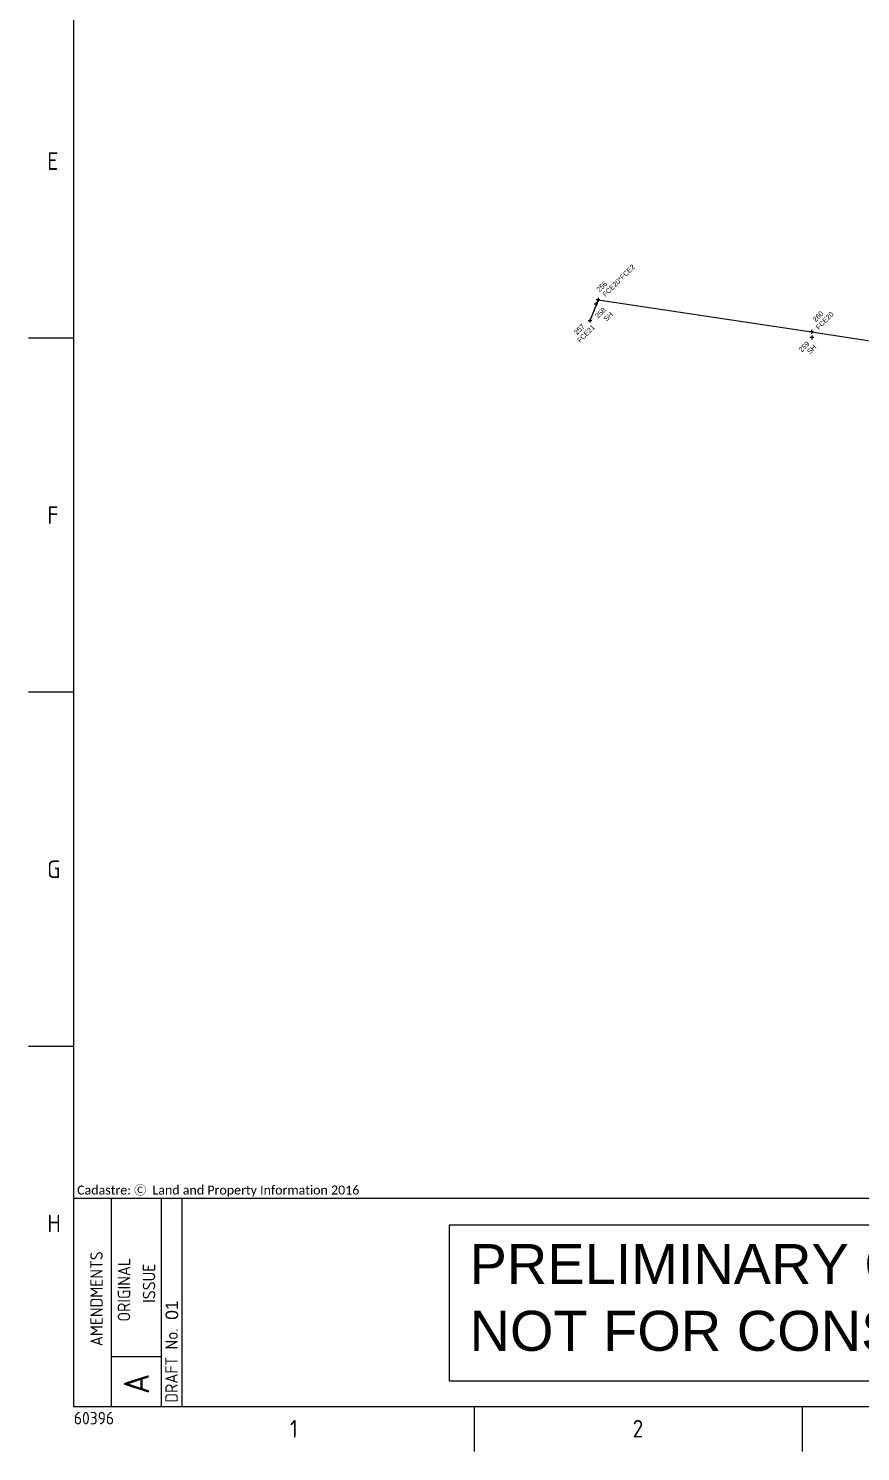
# Paper-space layout 'Survey1' of a CAD drawing. Header units: metres, sheet in millimetres. Extents: x -21 to 813, y -3 to 583.
# Drawn here: x -20.5 to 145.7, y -3 to 281.3 of the extents above; entities that cross this region are included whole.
import ezdxf
from ezdxf.enums import TextEntityAlignment as Align

# ---------------------------------------------------------------- set-up
doc = ezdxf.new("R2010")
doc.units = ezdxf.units.M
doc.layers.get('0').update_dxf_attribs({"color": 6})
doc.layers.add('Notes', color=7, linetype='Continuous')
doc.layers.add('SupportsUG_SP_EXT', color=7, linetype='Continuous')
doc.layers.get('0').freeze()
doc.styles.add('ARIAL', font='arial.ttf', dxfattribs={"height": 2})
doc.styles.add('iecISOCP', font='isocp.shx')
doc.styles.get("Standard").update_dxf_attribs({"font": 'arial.ttf'})

# ---------------------------------------------------------------- blocks, each defined once
blk = doc.blocks.new('A$C30A46249')
at = {"color": 7, "lineweight": -3, "insert": (6.92, 4.97), "char_height": 1.79, "attachment_point": 7, "line_spacing_factor": 1.2}
blk.add_mtext('{\\fCalibri|b0|i0|c0|p34;\\C256;Cadastre: \\fMS Gothic|b0|i0|c128|p49;\\C250;\\c2236962;Ⓒ\\fMS Gothic|b0|i0|c0|p49; \\fCalibri|b0|i0|c0|p34;\\C256;Land and Property Information 2016}', dxfattribs=at)
blk = doc.blocks.new('A1_FRAME_TITLE')
at = {"layer": 'Notes', "color": 3, "linetype": 'Continuous'}
for p, q in [((9, 574.39), (9, 5.97)), ((16.59, 5.97), (16.59, 47.62)), ((26.59, 5.97), (26.59, 47.62)), ((30.74, 5.98), (30.74, 47.62)), ((16.59, 15.97), (26.59, 15.97))]:
    blk.add_line(p, q, dxfattribs=at)
at = {"layer": 'Notes', "linetype": 'Continuous'}
for p, q in [((9, 219.43), (0, 219.43)), ((9, 148.68), (0, 148.68)), ((9, 77.93), (0, 77.93)), ((89.14, -3.03), (89.14, 5.97)), ((154.65, -3.03), (154.65, 5.97))]:
    blk.add_line(p, q, dxfattribs=at)
at = {"layer": 'Notes', "color": 3, "linetype": 'Continuous', "flags": 128}
for points in [[(9, 47.62), (123.8, 47.62)], [(123.8, 47.62), (824.37, 47.62)], [(9, 5.97), (123.8, 5.97)], [(123.8, 5.97), (824.37, 5.97)]]:
    blk.add_lwpolyline(points, dxfattribs=at)
blk.add_attdef('DRAFT_NUM', (29.9, 23.29), '', height=2.5, rotation=90)
at = {"layer": 'Notes', "color": 7, "style": 'iecISOCP'}
for s, p in [('E', (3.74, 253.06)), ('F', (3.74, 182.31)), ('G', (3.74, 111.56)), ('H', (3.74, 40.81)), ('1', (52.24, -0.22)), ('2', (120.7, -0.22))]:
    blk.add_text(s, height=3.5, dxfattribs=at).set_placement(p)
for s, height, p in [('AMENDMENTS', 2.5, (14.84, 18.02)), ('ORIGINAL', 2.5, (20.34, 22.94)), ('ISSUE', 2.5, (25.34, 26.69)), ('DRAFT No.', 2.5, (29.84, 6.74)), ('A', 5, (24.09, 8.47))]:
    blk.add_text(s, height=height, rotation=90, dxfattribs=at).set_placement(p)
at = {"layer": 'Notes', "color": 7, "style": 'iecISOCP', "flags": 8}
blk.add_attdef('VERSION_NO', text='', height=2.5, rotation=90, dxfattribs=at).set_placement((302.04, 43.81), align=Align.MIDDLE_CENTER)
at = {"layer": 'Notes', "color": 7, "style": 'iecISOCP'}
for tag, p in [('CAP_NO', (513.19, 43.46)), ('IE_NUM', (513.05, 37.81)), ('REF_No_1', (335.24, 32.31)), ('REF_1', (362.52, 32.31)), ('GEN_WO', (441.71, 31.76)), ('HV_SWITCH', (513.46, 32.16)), ('REF_No_2', (335.24, 26.31)), ('REF_2', (362.52, 26.31)), ('OH_WO', (441.71, 25.81)), ('UBD_REF', (513.05, 25.83)), ('REF_No_3', (335.24, 20.31)), ('REF_3', (362.52, 20.31)), ('UG_WO', (441.71, 20.05)), ('GIS_MAP_No', (513.05, 20.04)), ('REF_No_4', (335.24, 14.31)), ('REF_4', (362.52, 14.31)), ('SUB_WO', (441.71, 13.81)), ('HV_OP_DIAG', (513.33, 14.2)), ('LGA', (512.95, 7.78))]:
    blk.add_attdef(tag, p, '', height=2.5, dxfattribs=at)
at = {"layer": 'Notes', "style": 'iecISOCP'}
for tag, p in [('T1', (684.37, 39.47)), ('T2', (684.37, 34.35)), ('T3', (684.37, 28.92)), ('T4', (684.37, 23.66)), ('T5', (684.37, 18.23)), ('T6', (684.37, 12.97))]:
    blk.add_attdef(tag, text='', height=3.5, dxfattribs=at).set_placement(p, align=Align.CENTER)
at = {"layer": 'Notes', "color": 7, "style": 'iecISOCP'}
for tag, p in [('scale', (567.76, 33.27)), ('DRAWN', (567.76, 24.93)), ('DATE', (567.76, 16.88)), ('DESIGN', (605.62, 9.15)), ('CHD', (567.76, 8.37))]:
    blk.add_attdef(tag, text='', height=2.5, dxfattribs=at).set_placement(p, align=Align.CENTER)
at = {"layer": 'Notes', "color": 4, "style": 'iecISOCP'}
blk.add_attdef('NUM', text='', height=7, dxfattribs=at).set_placement((792.37, 20.12), align=Align.MIDDLE_CENTER)
at = {"layer": 'Notes', "color": 1, "style": 'iecISOCP'}
blk.add_attdef('REV', text='', height=5, dxfattribs=at).set_placement((820.05, 17.1), align=Align.CENTER)
at = {"layer": 'Notes', "color": 7, "style": 'iecISOCP'}
for tag, p in [('NS', (790.71, 8.12)), ('SHTS', (805.41, 8.12))]:
    blk.add_attdef(tag, text='', height=2.5, dxfattribs=at).set_placement(p, align=Align.MIDDLE)
at = {"layer": 'Notes', "style": 'iecISOCP'}
blk.add_attdef('ExportID', (9.08, 2.39), '', height=2.5, dxfattribs=at)
at = {"layer": 'Notes', "style": 'iecISOCP', "flags": 1}
for tag, p in [('ProjectType', (14.17, -26.8)), ('ProjectNumber', (23.56, -26.82)), ('DrawingNumber', (35.51, -26.8)), ('ProjectDescription', (47.56, -26.83)), ('ExportDate', (60.28, -26.79)), ('ExportUserName', (69.15, -26.8)), ('DesignerCompanyName', (81.48, -26.79)), ('ExportAreaOfInterest', (97.1, -26.81)), ('GIS_SUCCESS', (112, -26.78)), ('CAD_SUCCESS', (121.79, -26.78)), ('DEPOTCODE', (132.11, -26.88)), ('ExportCategories', (140.08, -26.8)), ('Comments', (154.38, -26.88))]:
    blk.add_attdef(tag, p, '', height=1, dxfattribs=at)

psp = doc.layouts.new('Survey1')

# ---------------------------------------------------------------- linework, layer by layer
at = {"layer": 'Notes', "linetype": 'Continuous', "ltscale": 2}
for p, q in [((93.24, 227.1), (91.62, 222.92)), ((93.24, 227.1), (135.9, 220.7)), ((135.9, 220.7), (174.15, 214.78))]:
    psp.add_line(p, q, dxfattribs=at)
at = {"layer": 'Notes'}
for p, q in [((92.84, 226.61), (92.84, 225.86)), ((93.24, 227.47), (93.24, 226.72)), ((91.62, 223.29), (91.62, 222.54)), ((135.9, 221.07), (135.9, 220.32)), ((135.96, 219.95), (135.96, 219.2))]:
    psp.add_line(p, q, dxfattribs=at)
for points in [[(93.21, 226.24), (92.84, 226.24), (92.46, 226.24)], [(93.61, 227.1), (93.24, 227.1), (92.86, 227.1)], [(92, 222.92), (91.62, 222.92), (91.25, 222.92)], [(136.28, 220.7), (135.9, 220.7), (135.53, 220.7)], [(136.33, 219.58), (135.96, 219.58), (135.58, 219.58)]]:
    psp.add_lwpolyline(points, dxfattribs=at)
at = {"layer": 'Notes', "color": 1, "linetype": 'Continuous'}
psp.add_lwpolyline([(63.6, 42.24), (218.4, 42.24), (218.4, 11.05), (63.6, 11.05)], close=True, dxfattribs=at)

# ---------------------------------------------------------------- block references
at = {"layer": 'Notes'}
psp.add_blockref('A$C30A46249', (-17.75, 42.91), dxfattribs=at)
at = {"layer": 'SupportsUG_SP_EXT'}
ref = psp.add_blockref('A1_FRAME_TITLE', (-20.55, 0), dxfattribs=at)
ref.add_attrib('ExportID', '60396', (-11.47, 2.39), dxfattribs={"layer": 'Notes', "height": 2.5, "style": 'iecISOCP'})
ref.add_attrib('DRAFT_NUM', '01', (9.35, 23.29), dxfattribs={"layer": '0', "height": 2.5, "rotation": 90})

# ---------------------------------------------------------------- texts
at = {"layer": 'Notes', "style": 'ARIAL'}
for s, p in [('FCE20*FCE2', (94.74, 227.61)), ('256', (93.54, 228.57)), ('258', (93.25, 223.3)), ('SH', (94.98, 222.72)), ('260', (136.74, 222.61)), ('FCE20', (137.34, 221.05)), ('257', (89.05, 220)), ('FCE21', (89.65, 218.44)), ('259', (133.95, 216.55)), ('SH', (135.59, 216.19))]:
    psp.add_text(s, height=1, rotation=45, dxfattribs=at).set_placement(p)
at = {"layer": 'Notes', "color": 1, "linetype": 'Continuous', "insert": (67.58, 38.43), "char_height": 8, "attachment_point": 1}
psp.add_mtext_dynamic_manual_height_columns('PRELIMINARY COPY ONLY.\\PNOT FOR CONSTRUCTION', width=148.368, gutter_width=4, heights=[0], dxfattribs=at)

doc.saveas('drawing.dxf')
